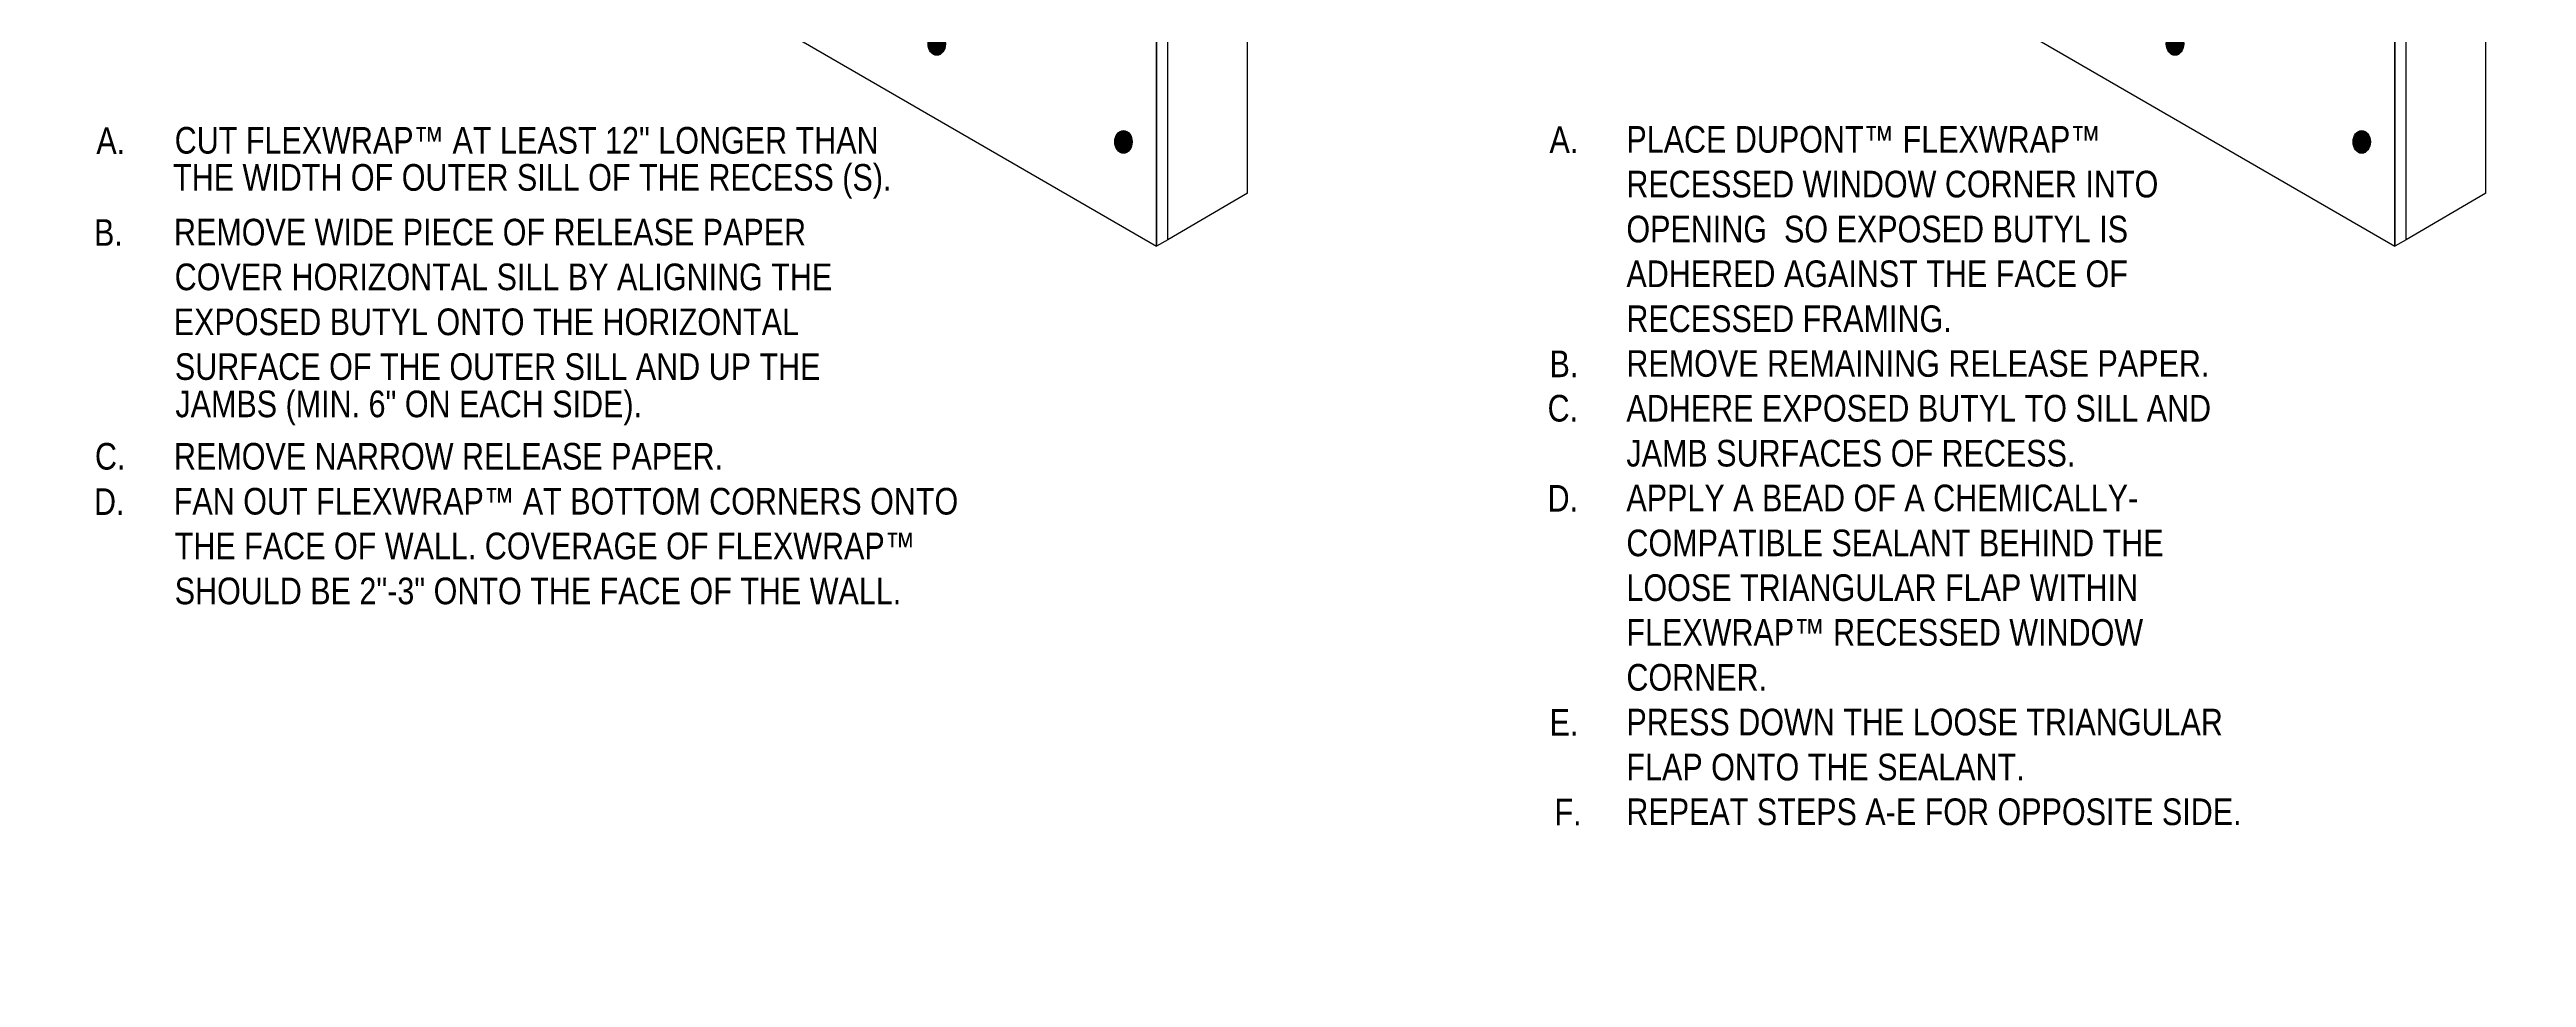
# Model space of a CAD drawing. Extents: x -1279 to 5791, y -3809 to 1769.
# Drawn here: x 378 to 1425, y 605 to 997 of the extents above; entities that cross this region are included whole.
import ezdxf

# ---------------------------------------------------------------- set-up
doc = ezdxf.new("R2010")
doc.units = 0
doc.header["$MEASUREMENT"] = 0
for name, color, linetype, lineweight in [('.ATI-TEXT', 7, 'Continuous', 0), ('G-ANNO-TTLB', 7, 'Continuous', 0), ('TYVEK', 7, 'Continuous', 0)]:
    doc.layers.add(name, color=color, linetype=linetype, lineweight=lineweight)

# ---------------------------------------------------------------- blocks, each defined once
blk = doc.blocks.new('Block_29')
at = {"layer": '.ATI-TEXT', "char_height": 0.2, "attachment_point": 7}
for s, insert in [('\\C18;\\c0;\\FArial Narrow|b0|i0|c1;\\H11.249999;\\W1.000000;A.', (397.7, 953.1)), ('\\C18;\\c0;\\FArial Narrow|b0|i0|c1;\\H11.249999;\\W1.000000;CUT FLEXWRAP™ AT LEAST 12" LONGER THAN ', (430.8, 953.1)), ('\\C18;\\c0;\\FArial Narrow|b0|i0|c1;\\H11.249999;\\W1.000000;THE WIDTH OF OUTER SILL OF THE RECESS (S).', (430.1, 934.2)), ('\\C18;\\c0;\\FArial Narrow|b0|i0|c1;\\H11.249999;\\W1.000000;B.', (396.7, 914.3)), ('\\C18;\\c0;\\FArial Narrow|b0|i0|c1;\\H11.249999;\\W1.000000;REMOVE WIDE PIECE OF RELEASE PAPER', (430.5, 914.3)), ('\\C18;\\c0;\\FArial Narrow|b0|i0|c1;\\H11.249999;\\W1.000000;COVER HORIZONTAL SILL BY ALIGNING THE', (430.8, 895.4)), ('\\C18;\\c0;\\FArial Narrow|b0|i0|c1;\\H11.249999;\\W1.000000;EXPOSED BUTYL ONTO THE HORIZONTAL', (430.4, 876.4)), ('\\C18;\\c0;\\FArial Narrow|b0|i0|c1;\\H11.249999;\\W1.000000;SURFACE OF THE OUTER SILL AND UP THE', (430.9, 857.5)), ('\\C18;\\c0;\\FArial Narrow|b0|i0|c1;\\H11.249999;\\W1.000000;JAMBS (MIN. 6" ON EACH SIDE).', (431.1, 838.5)), ('\\C18;\\c0;\\FArial Narrow|b0|i0|c1;\\H11.249999;\\W1.000000;C.', (397.1, 819.6)), ('\\C18;\\c0;\\FArial Narrow|b0|i0|c1;\\H11.249999;\\W1.000000;REMOVE NARROW RELEASE PAPER.', (430.5, 819.6)), ('\\C18;\\c0;\\FArial Narrow|b0|i0|c1;\\H11.249999;\\W1.000000;D.', (396.7, 800.6)), ('\\C18;\\c0;\\FArial Narrow|b0|i0|c1;\\H11.249999;\\W1.000000;FAN OUT FLEXWRAP™ AT BOTTOM CORNERS ONTO', (430.4, 800.6)), ('\\C18;\\c0;\\FArial Narrow|b0|i0|c1;\\H11.249999;\\W1.000000;THE FACE OF WALL. COVERAGE OF FLEXWRAP™', (430.8, 781.7)), ('\\C18;\\c0;\\FArial Narrow|b0|i0|c1;\\H11.249999;\\W1.000000;SHOULD BE 2"-3" ONTO THE FACE OF THE WALL.', (430.8, 762.7))]:
    blk.add_mtext(s, dxfattribs=dict(at, insert=insert))
blk = doc.blocks.new('Block_33')
at = {"layer": '.ATI-TEXT', "char_height": 0.2, "attachment_point": 7}
for s, insert in [('\\C18;\\c0;\\FArial Narrow|b0|i0|c1;\\H11.249999;\\W1.000000;A.', (1011.7, 953.5)), ('\\C18;\\c0;\\FArial Narrow|b0|i0|c1;\\H11.249999;\\W1.000000;PLACE DUPONT™ FLEXWRAP™', (1044.2, 953.5)), ('\\C18;\\c0;\\FArial Narrow|b0|i0|c1;\\H11.249999;\\W1.000000;RECESSED WINDOW CORNER INTO', (1044.2, 934.6)), ('\\C18;\\c0;\\FArial Narrow|b0|i0|c1;\\H11.249999;\\W1.000000;OPENING  SO EXPOSED BUTYL IS', (1044.2, 915.6)), ('\\C18;\\c0;\\FArial Narrow|b0|i0|c1;\\H11.249999;\\W1.000000;ADHERED AGAINST THE FACE OF', (1044.2, 896.7)), ('\\C18;\\c0;\\FArial Narrow|b0|i0|c1;\\H11.249999;\\W1.000000;RECESSED FRAMING.', (1044.2, 877.7)), ('\\C18;\\c0;\\FArial Narrow|b0|i0|c1;\\H11.249999;\\W1.000000;B.', (1011.7, 858.8)), ('\\C18;\\c0;\\FArial Narrow|b0|i0|c1;\\H11.249999;\\W1.000000;REMOVE REMAINING RELEASE PAPER.', (1044.2, 858.8)), ('\\C18;\\c0;\\FArial Narrow|b0|i0|c1;\\H11.249999;\\W1.000000;C.', (1010.9, 839.9)), ('\\C18;\\c0;\\FArial Narrow|b0|i0|c1;\\H11.249999;\\W1.000000;ADHERE EXPOSED BUTYL TO SILL AND', (1044.2, 839.9)), ('\\C18;\\c0;\\FArial Narrow|b0|i0|c1;\\H11.249999;\\W1.000000;JAMB SURFACES OF RECESS.', (1044.2, 820.9)), ('\\C18;\\c0;\\FArial Narrow|b0|i0|c1;\\H11.249999;\\W1.000000;D.', (1010.9, 802)), ('\\C18;\\c0;\\FArial Narrow|b0|i0|c1;\\H11.249999;\\W1.000000;APPLY A BEAD OF A CHEMICALLY-', (1044.2, 802)), ('\\C18;\\c0;\\FArial Narrow|b0|i0|c1;\\H11.249999;\\W1.000000;COMPATIBLE SEALANT BEHIND THE ', (1044.2, 783)), ('\\C18;\\c0;\\FArial Narrow|b0|i0|c1;\\H11.249999;\\W1.000000;LOOSE TRIANGULAR FLAP WITHIN', (1044.2, 764.1)), ('\\C18;\\c0;\\FArial Narrow|b0|i0|c1;\\H11.249999;\\W1.000000;FLEXWRAP™ RECESSED WINDOW', (1044.2, 745.2)), ('\\C18;\\c0;\\FArial Narrow|b0|i0|c1;\\H11.249999;\\W1.000000;CORNER.', (1044.2, 726.2)), ('\\C18;\\c0;\\FArial Narrow|b0|i0|c1;\\H11.249999;\\W1.000000;E.', (1011.7, 707.3)), ('\\C18;\\c0;\\FArial Narrow|b0|i0|c1;\\H11.249999;\\W1.000000;PRESS DOWN THE LOOSE TRIANGULAR', (1044.2, 707.3)), ('\\C18;\\c0;\\FArial Narrow|b0|i0|c1;\\H11.249999;\\W1.000000;FLAP ONTO THE SEALANT.', (1044.2, 688.3)), ('\\C18;\\c0;\\FArial Narrow|b0|i0|c1;\\H11.249999;\\W1.000000;F.', (1013.8, 669.4)), ('\\C18;\\c0;\\FArial Narrow|b0|i0|c1;\\H11.249999;\\W1.000000;REPEAT STEPS A-E FOR OPPOSITE SIDE.', (1044.2, 669.4))]:
    blk.add_mtext(s, dxfattribs=dict(at, insert=insert))
blk = doc.blocks.new('Block_162')
at = {"layer": 'TYVEK', "true_color": 0x003b71, "transparency": 33554687}
h = blk.add_hatch(color=156, dxfattribs=at)
h.dxf.hatch_style = 2
edge = h.paths.add_edge_path()
edge.add_ellipse((1108.5, 1449.5), major_axis=(0, 4.78), ratio=0.766948, start_angle=0, end_angle=360)
h = blk.add_hatch(color=156, dxfattribs=at)
h.dxf.hatch_style = 2
edge = h.paths.add_edge_path()
edge.add_ellipse((1174.2, 1418.2), major_axis=(0, 4.78), ratio=0.766948, start_angle=0, end_angle=360)
h = blk.add_hatch(color=156, dxfattribs=at)
h.dxf.hatch_style = 2
edge = h.paths.add_edge_path()
edge.add_ellipse((1276, 1363.8), major_axis=(0, 4.78), ratio=0.766948, start_angle=0, end_angle=360)
h = blk.add_hatch(color=156, dxfattribs=at)
h.dxf.hatch_style = 2
edge = h.paths.add_edge_path()
edge.add_ellipse((1354.9, 1322.5), major_axis=(0, 4.78), ratio=0.766948, start_angle=0, end_angle=360)
h = blk.add_hatch(color=156, dxfattribs=at)
h.dxf.hatch_style = 2
edge = h.paths.add_edge_path()
edge.add_ellipse((1108.5, 1176.4), major_axis=(0, 4.78), ratio=0.766948, start_angle=0, end_angle=360)
h = blk.add_hatch(color=156, dxfattribs=at)
h.dxf.hatch_style = 2
edge = h.paths.add_edge_path()
edge.add_ellipse((1108.5, 1085.3), major_axis=(0, 4.78), ratio=0.766948, start_angle=0, end_angle=360)
h = blk.add_hatch(color=156, dxfattribs=at)
h.dxf.hatch_style = 2
edge = h.paths.add_edge_path()
edge.add_ellipse((1174.2, 1051.4), major_axis=(0, 4.78), ratio=0.766948, start_angle=0, end_angle=360)
h = blk.add_hatch(color=156, dxfattribs=at)
h.dxf.hatch_style = 2
edge = h.paths.add_edge_path()
edge.add_ellipse((1354.9, 1049.3), major_axis=(0, 4.78), ratio=0.766948, start_angle=0, end_angle=360)
h = blk.add_hatch(color=156, dxfattribs=at)
h.dxf.hatch_style = 2
edge = h.paths.add_edge_path()
edge.add_ellipse((1276, 999.6), major_axis=(0, 4.78), ratio=0.766948, start_angle=0, end_angle=360)
h = blk.add_hatch(color=156, dxfattribs=at)
h.dxf.hatch_style = 2
edge = h.paths.add_edge_path()
edge.add_ellipse((1354.9, 958.2), major_axis=(0, 4.78), ratio=0.766948, start_angle=0, end_angle=360)
at = {"layer": 'TYVEK', "color": 18, "lineweight": 25, "true_color": 0x080808}
for p, q in [((1107.5, 1449.6), (1109.5, 1449.6)), ((1108.5, 1450.8), (1108.5, 1448.3)), ((1173.3, 1418.2), (1175.2, 1418.2)), ((1174.2, 1419.5), (1174.2, 1417)), ((1275, 1363.8), (1277, 1363.8)), ((1276, 1365.1), (1276, 1362.6)), ((1354.9, 1323.7), (1354.9, 1321.3)), ((1107.5, 1176.4), (1109.5, 1176.4)), ((1108.5, 1177.6), (1108.5, 1175.2)), ((1107.5, 1085.3), (1109.5, 1085.3)), ((1108.5, 1086.5), (1108.5, 1084)), ((1173.3, 1051.5), (1175.2, 1051.5)), ((1174.2, 1052.7), (1174.2, 1050.2)), ((1353.9, 1049.3), (1355.9, 1049.3)), ((1354.9, 1050.5), (1354.9, 1048.1)), ((1275, 999.6), (1277, 999.6)), ((1276, 1000.9), (1276, 998.4)), ((1353.9, 958.2), (1355.9, 958.2)), ((1354.9, 959.4), (1354.9, 957))]:
    blk.add_line(p, q, dxfattribs=at)
at = {"layer": 'TYVEK', "color": 18, "lineweight": 25, "true_color": 0x000000}
blk.add_line((1353.9, 1322.5), (1355.9, 1322.5), dxfattribs=at)
at = {"layer": 'TYVEK', "color": 8, "lineweight": 25, "true_color": 0x808080}
for points in [[(1354.4, 1326.8)], [(1104.3, 1267)], [(1104.3, 1176)], [(1108, 1171.2)]]:
    blk.add_lwpolyline(points, dxfattribs=at)
at = {"layer": 'TYVEK', "color": 18, "lineweight": 25, "true_color": 0x000000}
for centre, major_axis, ratio in [((1108.5, 1449.5), (0, 4.78), 0.766948), ((1174.2, 1418.2), (0, 4.78), 0.766948), ((1276, 1363.8), (0, 4.78), 0.766948), ((1354.9, 1322.5), (0, 4.78), 0.766948), ((1354.9, 1322.5), (0, 1.23), 0.788846), ((1108.5, 1176.4), (0, 4.78), 0.766948), ((1108.5, 1085.3), (0, 4.78), 0.766948), ((1174.2, 1051.4), (0, 4.78), 0.766948), ((1354.9, 1049.3), (0, 4.78), 0.766948), ((1276, 999.6), (0, 4.78), 0.766948), ((1354.9, 958.2), (0, 4.78), 0.766948)]:
    blk.add_ellipse(centre, major_axis=major_axis, ratio=ratio, dxfattribs=at)
at = {"layer": 'TYVEK', "color": 18, "lineweight": 25, "true_color": 0x080808}
for centre in [(1108.5, 1449.6), (1174.2, 1418.2), (1276, 1363.8), (1108.5, 1176.4), (1108.5, 1085.3), (1174.2, 1051.5), (1354.9, 1049.3), (1276, 999.6), (1354.9, 958.2)]:
    blk.add_ellipse(centre, major_axis=(0, 1.23), ratio=0.788846, dxfattribs=at)
blk = doc.blocks.new('Block_163')
at = {"layer": 'TYVEK', "true_color": 0x003b71, "transparency": 33554687}
h = blk.add_hatch(color=156, dxfattribs=at)
h.dxf.hatch_style = 2
edge = h.paths.add_edge_path()
edge.add_ellipse((585.3, 1449.5), major_axis=(0, 4.78), ratio=0.766948, start_angle=0, end_angle=360)
h = blk.add_hatch(color=156, dxfattribs=at)
h.dxf.hatch_style = 2
edge = h.paths.add_edge_path()
edge.add_ellipse((651, 1418.2), major_axis=(0, 4.78), ratio=0.766948, start_angle=0, end_angle=360)
h = blk.add_hatch(color=156, dxfattribs=at)
h.dxf.hatch_style = 2
edge = h.paths.add_edge_path()
edge.add_ellipse((752.8, 1363.8), major_axis=(0, 4.78), ratio=0.766948, start_angle=0, end_angle=360)
h = blk.add_hatch(color=156, dxfattribs=at)
h.dxf.hatch_style = 2
edge = h.paths.add_edge_path()
edge.add_ellipse((831.7, 1322.5), major_axis=(0, 4.78), ratio=0.766948, start_angle=0, end_angle=360)
h = blk.add_hatch(color=156, dxfattribs=at)
h.dxf.hatch_style = 2
edge = h.paths.add_edge_path()
edge.add_ellipse((585.3, 1176.4), major_axis=(0, 4.78), ratio=0.766948, start_angle=0, end_angle=360)
h = blk.add_hatch(color=156, dxfattribs=at)
h.dxf.hatch_style = 2
edge = h.paths.add_edge_path()
edge.add_ellipse((585.3, 1085.3), major_axis=(0, 4.78), ratio=0.766948, start_angle=0, end_angle=360)
h = blk.add_hatch(color=156, dxfattribs=at)
h.dxf.hatch_style = 2
edge = h.paths.add_edge_path()
edge.add_ellipse((651, 1051.4), major_axis=(0, 4.78), ratio=0.766948, start_angle=0, end_angle=360)
h = blk.add_hatch(color=156, dxfattribs=at)
h.dxf.hatch_style = 2
edge = h.paths.add_edge_path()
edge.add_ellipse((831.7, 1049.3), major_axis=(0, 4.78), ratio=0.766948, start_angle=0, end_angle=360)
h = blk.add_hatch(color=156, dxfattribs=at)
h.dxf.hatch_style = 2
edge = h.paths.add_edge_path()
edge.add_ellipse((752.8, 999.6), major_axis=(0, 4.78), ratio=0.766948, start_angle=0, end_angle=360)
h = blk.add_hatch(color=156, dxfattribs=at)
h.dxf.hatch_style = 2
edge = h.paths.add_edge_path()
edge.add_ellipse((831.7, 958.2), major_axis=(0, 4.78), ratio=0.766948, start_angle=0, end_angle=360)
at = {"layer": 'TYVEK', "color": 18, "lineweight": 25, "true_color": 0x080808}
for p, q in [((584.3, 1449.6), (586.2, 1449.6)), ((585.3, 1450.8), (585.3, 1448.3)), ((650, 1418.2), (652, 1418.2)), ((651, 1419.5), (651, 1417)), ((751.8, 1363.8), (753.8, 1363.8)), ((752.8, 1365.1), (752.8, 1362.6)), ((831.7, 1323.7), (831.7, 1321.3)), ((584.3, 1176.4), (586.2, 1176.4)), ((585.3, 1177.6), (585.3, 1175.2)), ((584.3, 1085.3), (586.2, 1085.3)), ((585.3, 1086.5), (585.3, 1084)), ((650, 1051.5), (652, 1051.5)), ((651, 1052.7), (651, 1050.2)), ((830.7, 1049.3), (832.6, 1049.3)), ((831.7, 1050.5), (831.7, 1048.1)), ((751.8, 999.6), (753.8, 999.6)), ((752.8, 1000.9), (752.8, 998.4)), ((830.7, 958.2), (832.6, 958.2)), ((831.7, 959.4), (831.7, 957))]:
    blk.add_line(p, q, dxfattribs=at)
at = {"layer": 'TYVEK', "color": 18, "lineweight": 25, "true_color": 0x000000}
blk.add_line((830.7, 1322.5), (832.6, 1322.5), dxfattribs=at)
at = {"layer": 'TYVEK', "color": 8, "lineweight": 25, "true_color": 0x808080}
for points in [[(831.1, 1326.8)], [(581.1, 1267)], [(581.1, 1176)], [(584.8, 1171.2)]]:
    blk.add_lwpolyline(points, dxfattribs=at)
at = {"layer": 'TYVEK', "color": 18, "lineweight": 25, "true_color": 0x000000}
for centre, major_axis, ratio in [((585.3, 1449.5), (0, 4.78), 0.766948), ((651, 1418.2), (0, 4.78), 0.766948), ((752.8, 1363.8), (0, 4.78), 0.766948), ((831.7, 1322.5), (0, 4.78), 0.766948), ((831.7, 1322.5), (0, 1.23), 0.788846), ((585.3, 1176.4), (0, 4.78), 0.766948), ((585.3, 1085.3), (0, 4.78), 0.766948), ((651, 1051.4), (0, 4.78), 0.766948), ((831.7, 1049.3), (0, 4.78), 0.766948), ((752.8, 999.6), (0, 4.78), 0.766948), ((831.7, 958.2), (0, 4.78), 0.766948)]:
    blk.add_ellipse(centre, major_axis=major_axis, ratio=ratio, dxfattribs=at)
at = {"layer": 'TYVEK', "color": 18, "lineweight": 25, "true_color": 0x080808}
for centre in [(585.3, 1449.6), (651, 1418.2), (752.8, 1363.8), (585.3, 1176.4), (585.3, 1085.3), (651, 1051.5), (831.7, 1049.3), (752.8, 999.6), (831.7, 958.2)]:
    blk.add_ellipse(centre, major_axis=(0, 1.23), ratio=0.788846, dxfattribs=at)

msp = doc.modelspace()

# ---------------------------------------------------------------- hatches: boundary and pattern name
at = {"layer": 'G-ANNO-TTLB', "true_color": 0xff00ff, "transparency": 33554687}
h = msp.add_hatch(color=6, dxfattribs=at)
edge = h.paths.add_edge_path()
edge.add_spline(control_points=[(1773, -796.5), (1773, -796.5), (-1156.5, -796.5), (-1156.5, -796.5), (-1156.5, -796.5), (-1156.5, 1660.5), (-1156.5, 1660.5), (-1156.5, 1660.5), (1773, 1660.5), (1773, 1660.5), (1773, 1660.5), (1773, -796.5), (1773, -796.5)], knot_values=[0, 0, 0, 0, 1, 1, 1, 2, 2, 2, 3, 3, 3, 4, 4, 4, 4], degree=3, periodic=0)
edge = h.paths.add_edge_path()
edge.add_spline(control_points=[(-1147.5, 1651.5), (-1147.5, 1651.5), (-1147.5, -787.5), (-1147.5, -787.5), (-1147.5, -787.5), (1764, -787.5), (1764, -787.5), (1764, -787.5), (1764, 1651.5), (1764, 1651.5), (1764, 1651.5), (-1147.5, 1651.5), (-1147.5, 1651.5)], knot_values=[0, 0, 0, 0, 1, 1, 1, 2, 2, 2, 3, 3, 3, 4, 4, 4, 4], degree=3, periodic=0)
edge.add_line((-1147.5, 1651.5), (-1147.5, 1651.5))

# ---------------------------------------------------------------- linework, layer by layer
at = {"layer": 'G-ANNO-TTLB'}
for points in [[(1773, -796.5), (1773, -796.5), (-1156.5, -796.5), (-1156.5, -796.5), (-1156.5, -796.5), (-1156.5, 1660.5), (-1156.5, 1660.5), (-1156.5, 1660.5), (1773, 1660.5), (1773, 1660.5), (1773, 1660.5), (1773, -796.5), (1773, -796.5)], [(-1147.5, 1651.5), (-1147.5, 1651.5), (-1147.5, -787.5), (-1147.5, -787.5), (-1147.5, -787.5), (1764, -787.5), (1764, -787.5), (1764, -787.5), (1764, 1651.5), (1764, 1651.5), (1764, 1651.5), (-1147.5, 1651.5), (-1147.5, 1651.5)]]:
    msp.add_open_spline(points, degree=3, knots=[0, 0, 0, 0, 1, 1, 1, 2, 2, 2, 3, 3, 3, 4, 4, 4, 4], dxfattribs=at)
at = {"layer": 'TYVEK', "color": 33, "lineweight": 25, "true_color": 0xcc9966}
for p, q in [((884.1, 936.5), (884.1, 1360.8)), ((1407.3, 936.5), (1407.3, 1360.8)), ((884.1, 936.5), (850.5, 916.9)), ((1407.3, 936.5), (1373.7, 916.9))]:
    msp.add_line(p, q, dxfattribs=at)
at = {"layer": 'TYVEK', "color": 2, "lineweight": 25, "true_color": 0xffff00}
for p, q in [((850.5, 916.9), (850.5, 1253.8)), ((1373.7, 916.9), (1373.7, 1253.8)), ((845.7, 914.1), (845.7, 1082.4)), ((1368.9, 914.1), (1368.9, 1082.4)), ((850.5, 916.9), (845.7, 914.1)), ((1373.7, 916.9), (1368.9, 914.1))]:
    msp.add_line(p, q, dxfattribs=at)
at = {"layer": 'TYVEK', "color": 18, "lineweight": 25, "true_color": 0x000000}
for p, q in [((845.7, 1082.4), (845.7, 914.1)), ((1368.9, 1082.4), (1368.9, 914.1)), ((576.9, 1069.7), (845.7, 914.1)), ((1100.1, 1069.7), (1368.9, 914.1))]:
    msp.add_line(p, q, dxfattribs=at)

# ---------------------------------------------------------------- block references
at = {"layer": '.ATI-TEXT'}
for name in ['Block_29', 'Block_33']:
    msp.add_blockref(name, (0, 0), dxfattribs=at)
at = {"layer": 'TYVEK'}
for name in ['Block_163', 'Block_162']:
    msp.add_blockref(name, (0, 0), dxfattribs=at)

doc.saveas('drawing.dxf')
